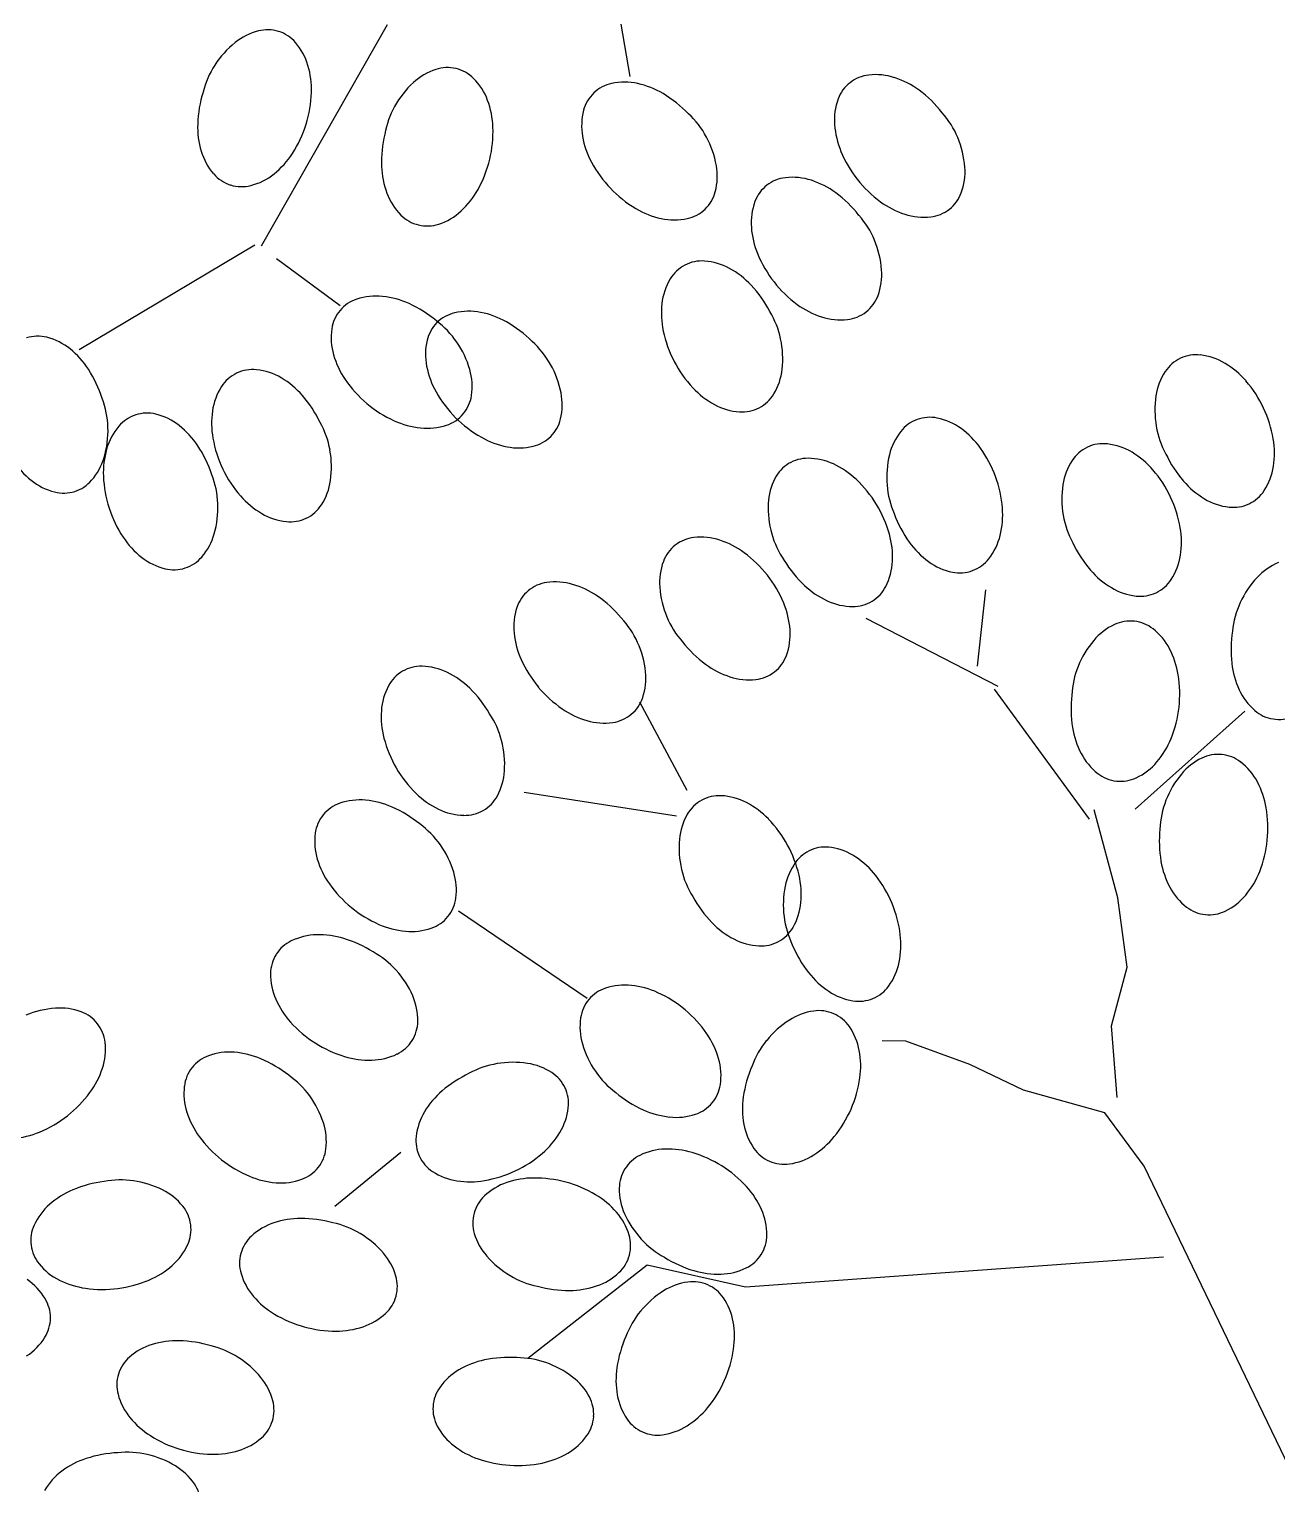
# Model space of a CAD drawing. Header units: millimetres. Extents: x 83956 to 461956, y 36707 to 125807.
# Drawn here: x 96240 to 97074, y 60219 to 61193 of the extents above; entities that cross this region are included whole.
import ezdxf

# ---------------------------------------------------------------- set-up
doc = ezdxf.new("R2010")
doc.units = ezdxf.units.MM
doc.header["$LTSCALE"] = 100
doc.header["$MEASUREMENT"] = 0
doc.layers.add('ARCH', color=9, linetype='CONTINUOUS')

msp = doc.modelspace()

# ---------------------------------------------------------------- linework, layer by layer
at = {"layer": 'ARCH'}
for p, q in [((96479.36, 61195.5), (96395.21, 61047.55)), ((96635.72, 61196.14), (96641.74, 61161.11)), ((96390.84, 61048.23), (96273.47, 60978.09)), ((96405.38, 61039.26), (96448.02, 61007.77)), ((96874.07, 60766.52), (96879.76, 60817.64)), ((96887.89, 60752.93), (96799.75, 60798.32)), ((96948.91, 60664.22), (96885.37, 60751.08)), ((96679.9, 60683.28), (96648.41, 60742.53)), ((96979.42, 60670.81), (97052.91, 60736.43)), ((96672.78, 60666.22), (96570.97, 60682)), ((96967.86, 60611.52), (96952.12, 60670.44)), ((96974.23, 60565.12), (96967.86, 60611.52)), ((96613.04, 60544.1), (96527.08, 60602.71)), ((96963.68, 60525.95), (96974.23, 60565.12)), ((96967.56, 60477.95), (96963.68, 60525.95)), ((96826.23, 60515.66), (96810.34, 60515.89)), ((96868.95, 60499.96), (96826.23, 60515.66)), ((96904.88, 60482.93), (96868.95, 60499.96)), ((96959.27, 60467.79), (96904.88, 60482.93)), ((96985.45, 60432), (96959.27, 60467.79)), ((96488.48, 60441.12), (96444.29, 60404.92)), ((97091.64, 60211.76), (96985.45, 60432)), ((96653.31, 60365.68), (96573.49, 60303.41)), ((96718.96, 60351.02), (96653.31, 60365.68)), ((96998.53, 60371.13), (96718.96, 60351.02))]:
    msp.add_line(p, q, dxfattribs=at)
for centre, major_axis, start_param, end_param in [((96399.41, 61167.57), (-14.59, 19.94), -0.934689, -0.38139), ((96417.72, 61133.95), (-37.69, 51.53), 0.045427, 0.365214), ((96403.47, 61151.69), (-24.27, 33.17), -0.381526, 0.045234), ((96399.41, 61167.57), (-14.59, 19.94), -1.488011, -0.934712), ((96387.03, 61156.83), (-24.27, 33.17), 4.36834, 4.7951), ((96414.39, 61136.11), (-35.37, 48.32), 0.364862, 0.695175), ((96371.26, 61152.16), (-33.96, 46.45), 4.04883, 4.368617), ((96524.78, 61126.74), (-24.27, 33.17), -0.313266, 0.113493), ((96519.65, 61142.31), (-14.59, 19.94), -0.866643, -0.313344), ((96519.65, 61142.31), (-14.59, 19.94), -1.419917, -0.866618), ((96805.94, 61121.16), (-24.27, 33.16), -0.946923, -0.520164), ((96540.2, 61110.02), (-37.69, 51.53), 0.113579, 0.433366), ((96508.02, 61130.75), (-24.26, 33.17), 4.436627, 4.863386), ((96634.62, 61132.19), (-14.59, 19.94), -0.421538, 0.131761), ((96638.04, 61116.15), (-24.27, 33.17), -0.848259, -0.421499), ((96634.5, 61100.09), (-33.97, 46.44), -1.167918, -0.848131), ((96804.11, 61137.45), (-14.59, 19.94), 0.033319, 0.586618), ((96804.11, 61137.45), (-14.58, 19.94), -0.519876, 0.033423), ((96800.85, 61105.53), (-33.97, 46.45), -1.266321, -0.946534), ((96432.6, 61126.69), (-47.2, 64.54), 0.63626, 0.90721), ((96348.85, 61152.89), (-47.2, 64.54), 3.777841, 4.048791), ((96492.61, 61125.02), (-33.97, 46.44), 4.116856, 4.436643), ((96634.62, 61132.19), (-14.59, 19.94), 0.131849, 0.685148), ((96623.05, 61080.82), (-47.22, 64.53), -1.439056, -1.168106), ((96819.5, 61131.79), (-24.27, 33.16), 0.586388, 1.013147), ((96787.55, 61087.47), (-47.21, 64.54), -1.537427, -1.266477), ((96536.73, 61111.95), (-35.36, 48.32), 0.433204, 0.763517), ((96650.49, 61128.07), (-24.27, 33.16), 0.684904, 1.111664), ((96640.09, 61092.22), (-35.35, 48.33), 4.573339, 4.903652), ((96805.63, 61097.14), (-35.35, 48.32), 4.474817, 4.80513), ((96410.19, 61127.41), (-33.99, 46.43), 0.906707, 1.226494), ((96348.85, 61152.89), (-47.22, 64.53), 3.506662, 3.777612), ((96470.2, 61124.22), (-47.21, 64.54), 3.845876, 4.116826), ((96835.9, 61133.01), (-33.97, 46.44), 1.013488, 1.333275), ((96555.54, 61103.79), (-47.19, 64.55), 0.704624, 0.975575), ((96666.69, 61130.89), (-33.97, 46.44), 1.111949, 1.431736), ((96636.59, 61090.34), (-37.7, 51.53), 4.253502, 4.573289), ((96801.96, 61095.61), (-37.7, 51.53), 4.154986, 4.474773), ((96394.42, 61122.75), (-24.27, 33.17), 1.226757, 1.653517), ((96367.68, 61140.71), (-33.97, 46.44), 3.186988, 3.506775), ((96470.2, 61124.22), (-47.24, 64.52), 3.574511, 3.845461), ((96856.6, 61141.62), (-47.21, 64.54), 1.333291, 1.604242), ((96382.04, 61112.01), (-14.59, 19.94), 1.653553, 2.206852), ((96377.98, 61127.89), (-24.27, 33.17), 2.760133, 3.186892), ((96533.13, 61102.98), (-33.97, 46.44), 0.975312, 1.295099), ((96686.44, 61141.5), (-47.21, 64.54), 1.431711, 1.702662), ((96659, 61094.25), (-24.26, 33.17), 3.826851, 4.25361), ((96824.65, 61097.3), (-24.26, 33.18), 3.728568, 4.155328), ((96382.04, 61112.01), (-14.58, 19.94), 2.206979, 2.760278), ((96489.81, 61113.35), (-33.98, 46.44), 3.254983, 3.57477), ((96686.44, 61141.5), (-47.2, 64.54), 1.702863, 1.973814), ((96748.46, 61068.77), (-14.58, 19.94), 0.033519, 0.586818), ((96748.46, 61068.77), (-14.58, 19.94), -0.519846, 0.033453), ((96750.29, 61052.48), (-24.26, 33.17), -0.946425, -0.519665), ((96745.19, 61036.85), (-33.98, 46.44), -1.266613, -0.946826), ((96856.6, 61141.62), (-47.22, 64.53), 1.603999, 1.87495), ((96517.72, 61097.25), (-24.27, 33.17), 1.294955, 1.721714), ((96674.87, 61090.13), (-14.59, 19.94), 3.273381, 3.82668), ((96763.85, 61063.11), (-24.26, 33.17), 0.586883, 1.013642), ((96731.9, 61018.79), (-47.21, 64.53), -1.537447, -1.266497), ((96843.31, 61123.57), (-33.97, 46.44), 1.875208, 2.194995), ((96840.04, 61091.64), (-14.59, 19.94), 3.174876, 3.728175), ((96506.09, 61085.7), (-14.58, 19.94), 1.721858, 2.275157), ((96500.96, 61101.27), (-24.26, 33.17), 2.828383, 3.255143), ((96674.98, 61122.22), (-33.98, 46.44), 1.973618, 2.293405), ((96671.45, 61106.16), (-24.26, 33.17), 2.293425, 2.720184), ((96674.87, 61090.13), (-14.59, 19.94), 2.720212, 3.273511), ((96749.98, 61028.46), (-35.35, 48.33), 4.474868, 4.805181), ((96838.21, 61107.93), (-24.26, 33.17), 2.194925, 2.621685), ((96840.04, 61091.64), (-14.58, 19.94), 2.62174, 3.175039), ((96506.09, 61085.7), (-14.59, 19.94), 2.274984, 2.828283), ((96780.25, 61064.33), (-33.97, 46.44), 1.013488, 1.333275), ((96746.31, 61026.93), (-37.69, 51.53), 4.155084, 4.474871), ((96689.81, 61012.91), (-14.58, 19.94), -0.70431, -0.151011), ((96688.62, 60996.56), (-24.25, 33.18), -1.130914, -0.704154), ((96800.95, 61072.94), (-47.22, 64.53), 1.333135, 1.604086), ((96689.81, 61012.91), (-14.59, 19.94), -0.15125, 0.402049), ((96680.74, 60982.12), (-33.97, 46.44), -1.450903, -1.131116), ((96769, 61028.62), (-24.27, 33.16), 3.728073, 4.154833), ((96703.9, 61004.52), (-24.25, 33.18), 0.402454, 0.829214), ((96664.36, 60966.81), (-47.21, 64.53), 4.561212, 4.832162), ((96800.95, 61072.94), (-47.21, 64.54), 1.604241, 1.875192), ((96466.76, 60988.62), (-14.59, 19.94), -0.312997, 0.240302), ((96471.9, 60973.06), (-24.26, 33.17), -0.739433, -0.312673), ((96470.13, 60956.71), (-33.98, 46.44), -1.059578, -0.739791), ((96460.82, 60936.31), (-47.22, 64.53), -1.330598, -1.059647), ((96720.24, 61002.71), (-33.96, 46.45), 0.829251, 1.149038), ((96787.65, 61054.89), (-33.98, 46.44), 1.87499, 2.194777), ((96784.38, 61022.96), (-14.59, 19.94), 3.174895, 3.728194), ((96466.76, 60988.62), (-14.59, 19.94), 0.240308, 0.793607), ((96476.53, 60949.48), (-35.35, 48.33), 4.681844, 5.012157), ((96530.14, 60978.86), (-14.59, 19.94), -0.400459, 0.15284), ((96533.9, 60962.9), (-24.26, 33.17), -0.827237, -0.400478), ((96530.7, 60946.77), (-33.99, 46.43), -1.147296, -0.827509), ((96683.9, 60973), (-35.35, 48.33), 4.290381, 4.620694), ((96782.56, 61039.25), (-24.27, 33.16), 2.194684, 2.621444), ((96784.38, 61022.96), (-14.59, 19.94), 2.62163, 3.174929), ((96245.68, 60962.59), (-14.58, 19.94), -0.881242, -0.327943), ((96482.98, 60986.25), (-24.27, 33.16), 0.793433, 1.220192), ((96530.14, 60978.86), (-14.59, 19.94), 0.152657, 0.705956), ((96519.65, 60927.26), (-47.23, 64.52), -1.418258, -1.147307), ((96742.17, 61007.37), (-47.21, 64.54), 1.148709, 1.419659), ((96241.63, 60946.7), (-24.27, 33.16), -1.308299, -0.881539), ((96231.34, 60933.88), (-33.98, 46.44), 4.655311, 4.975098), ((96546.09, 60975.07), (-24.26, 33.17), 0.706136, 1.132895), ((96473.26, 60947.24), (-37.7, 51.53), 4.361965, 4.681752), ((96536.45, 60939.01), (-35.35, 48.32), 4.594204, 4.924517), ((96680.02, 60972.17), (-37.69, 51.54), 3.97067, 4.290457), ((96498.78, 60990.81), (-33.97, 46.44), 1.220441, 1.540228), ((96532.99, 60937.06), (-37.7, 51.53), 4.274465, 4.594252), ((96742.17, 61007.37), (-47.21, 64.54), 1.419644, 1.690594), ((97020.31, 60950.15), (-14.58, 19.94), -0.191748, 0.361551), ((97020.31, 60950.15), (-14.59, 19.93), -0.74533, -0.192031), ((97018.46, 60933.87), (-24.26, 33.17), -1.171767, -0.745007), ((97010, 60919.76), (-33.98, 46.44), -1.491695, -1.171908), ((96212.52, 60921.69), (-47.21, 64.54), 4.384424, 4.655375), ((96389.43, 60940.27), (-14.59, 19.94), -0.184156, 0.369143), ((96389.43, 60940.27), (-14.59, 19.94), -0.737425, -0.184126), ((96387.7, 60923.97), (-24.26, 33.17), -1.164217, -0.737457), ((96379.35, 60909.8), (-33.98, 46.44), -1.484167, -1.16438), ((96517.27, 61003.49), (-47.21, 64.54), 1.540201, 1.811151), ((96562.23, 60978.24), (-33.98, 46.44), 1.132789, 1.452576), ((96495.11, 60953.55), (-24.25, 33.18), 3.935554, 4.362313), ((96702.63, 60969.67), (-24.26, 33.18), 3.544026, 3.970786), ((97034.05, 60941.2), (-24.26, 33.17), 0.361536, 0.788296), ((96403.23, 60931.42), (-24.26, 33.17), 0.369366, 0.796126), ((96581.76, 60989.25), (-47.21, 64.54), 1.452633, 1.723584), ((96555.32, 60941.44), (-24.26, 33.17), 3.847714, 4.274473), ((96725.79, 60992.07), (-33.97, 46.45), 1.690702, 2.010489), ((96716.72, 60961.28), (-14.59, 19.94), 2.990461, 3.54376), ((96993, 60905.14), (-47.21, 64.54), 4.52057, 4.79152), ((96232.85, 60924.34), (-35.35, 48.32), 4.113437, 4.44375), ((96362.47, 60895.04), (-47.21, 64.53), 4.528197, 4.799147), ((96517.27, 61003.49), (-47.21, 64.54), 1.811184, 2.082134), ((96511.33, 60951.17), (-14.58, 19.94), 3.3821, 3.935399), ((96717.91, 60977.63), (-24.27, 33.17), 2.010311, 2.437071), ((96716.72, 60961.28), (-14.59, 19.94), 2.436985, 2.990284), ((97056.54, 60937.78), (-37.68, 51.54), 0.788542, 1.108329), ((96993, 60905.14), (-47.19, 64.55), 4.249943, 4.520893), ((96318.83, 60911.11), (-14.59, 19.94), -0.318788, 0.234511), ((96318.83, 60911.11), (-14.59, 19.94), -0.872169, -0.31887), ((96314.93, 60895.19), (-24.26, 33.17), -1.298828, -0.872069), ((96419.51, 60929.07), (-33.96, 46.45), 0.796274, 1.116061), ((96382.21, 60900.58), (-35.35, 48.33), 4.257337, 4.58765), ((96507.97, 60983.09), (-33.98, 46.44), 2.082046, 2.401833), ((96511.33, 60951.17), (-14.59, 19.94), 2.82864, 3.381939), ((96581.76, 60989.25), (-47.2, 64.55), 1.723832, 1.994783), ((96571.27, 60937.66), (-14.59, 19.94), 3.294436, 3.847735), ((96842.24, 60908.31), (-14.59, 19.94), -0.280767, 0.272532), ((96842.24, 60908.31), (-14.59, 19.94), -0.834122, -0.280823), ((96838.94, 60892.25), (-24.25, 33.18), -1.260429, -0.83367), ((96228.88, 60924.21), (-37.71, 51.52), 3.793464, 4.113251), ((96331.32, 60900.49), (-24.27, 33.16), 0.234371, 0.661131), ((96304.75, 60882.27), (-33.98, 46.44), 4.664474, 4.984261), ((96506.2, 60966.74), (-24.27, 33.16), 2.401672, 2.828432), ((96570.71, 60969.74), (-33.98, 46.44), 1.99449, 2.314277), ((96571.27, 60937.66), (-14.58, 19.94), 2.741144, 3.294443), ((96855.12, 60898.17), (-24.27, 33.17), 0.272518, 0.699278), ((96829.26, 60878.95), (-33.98, 46.44), 4.702532, 5.022319), ((97052.62, 60937.11), (-35.36, 48.32), 1.107936, 1.438249), ((96347.14, 60895.98), (-33.97, 46.44), 0.661312, 0.981099), ((96286.05, 60869.91), (-47.22, 64.53), 4.393558, 4.664509), ((96441.58, 60933.01), (-47.22, 64.53), 1.11563, 1.386581), ((96378.3, 60899.88), (-37.68, 51.54), 3.937773, 4.25756), ((96567.51, 60953.61), (-24.27, 33.16), 2.314098, 2.740857), ((96811.04, 60865.89), (-47.21, 64.54), 4.431669, 4.702619), ((96958.12, 60890.67), (-14.59, 19.94), -0.191803, 0.361496), ((96958.12, 60890.67), (-14.58, 19.94), -0.74497, -0.191671), ((96956.26, 60874.38), (-24.26, 33.17), -1.171791, -0.745031), ((96947.8, 60860.28), (-33.98, 46.44), -1.491665, -1.171878), ((97015.11, 60908.9), (-33.97, 46.44), 3.929934, 4.249721), ((96277.43, 60935.74), (-33.98, 46.44), 1.513728, 1.833515), ((96250.7, 60917.77), (-24.26, 33.17), 3.366891, 3.79365), ((96760.59, 60880.9), (-14.59, 19.94), -0.08613, 0.467169), ((96760.59, 60880.9), (-14.58, 19.94), -0.639261, -0.085962), ((96760.47, 60864.51), (-24.26, 33.17), -1.066052, -0.639292), ((96753.54, 60849.59), (-33.98, 46.44), -1.386007, -1.06622), ((96877.22, 60892.77), (-37.69, 51.53), 0.699357, 1.019144), ((96971.85, 60881.72), (-24.26, 33.17), 0.361727, 0.788486), ((97072.4, 60942.5), (-47.22, 64.53), 1.378931, 1.649881), ((97031.36, 60906.43), (-24.27, 33.17), 3.502992, 3.929752), ((96267.14, 60922.92), (-24.27, 33.17), 1.833476, 2.260236), ((96263.09, 60907.03), (-14.59, 19.94), 2.81355, 3.366849), ((96369.54, 60896.91), (-47.21, 64.54), 0.981058, 1.252008), ((96306.35, 60872.74), (-35.36, 48.32), 4.122591, 4.452904), ((96441.58, 60933.01), (-47.21, 64.53), 1.38661, 1.65756), ((96400.82, 60896.63), (-24.27, 33.17), 3.510707, 3.937467), ((96775.2, 60873.45), (-24.27, 33.17), 0.467168, 0.893928), ((96738.19, 60833.25), (-47.21, 64.53), 4.626322, 4.897272), ((96811.04, 60865.89), (-47.2, 64.54), 4.160798, 4.431749), ((96930.81, 60845.65), (-47.21, 64.54), 4.52056, 4.791511), ((97055.41, 60927.87), (-33.97, 46.44), 1.649948, 1.969735), ((96263.09, 60907.03), (-14.58, 19.94), 2.260338, 2.813637), ((96424.7, 60918.25), (-33.97, 46.44), 1.657597, 1.977384), ((96873.26, 60892.45), (-35.36, 48.32), 1.018902, 1.349215), ((96994.34, 60878.3), (-37.7, 51.53), 0.788257, 1.108044), ((97045.1, 60897.48), (-14.59, 19.94), 2.94975, 3.503049), ((96369.54, 60896.91), (-47.21, 64.54), 1.252087, 1.523038), ((96302.38, 60872.58), (-37.71, 51.52), 3.802602, 4.122389), ((96414.62, 60887.78), (-14.59, 19.94), 2.957394, 3.510693), ((96797.92, 60872.42), (-37.67, 51.55), 0.894455, 1.214242), ((96738.19, 60833.25), (-47.21, 64.53), 4.355374, 4.626324), ((96833.39, 60867.68), (-33.98, 46.43), 3.840687, 4.160474), ((96930.81, 60845.65), (-47.22, 64.53), 4.24948, 4.52043), ((97046.95, 60913.77), (-24.26, 33.17), 1.969818, 2.396577), ((97045.1, 60897.48), (-14.59, 19.94), 2.396389, 2.949688), ((96416.35, 60904.09), (-24.26, 33.17), 1.977387, 2.404147), ((96414.62, 60887.78), (-14.59, 19.94), 2.404131, 2.95743), ((96893.45, 60896.05), (-47.21, 64.54), 1.290021, 1.560972), ((96990.43, 60877.63), (-35.36, 48.32), 1.10795, 1.438263), ((96350.83, 60884.56), (-33.98, 46.44), 1.522955, 1.842742), ((96324.26, 60866.34), (-24.26, 33.17), 3.376295, 3.803055), ((96687.23, 60828.01), (-14.58, 19.94), -0.519852, 0.033447), ((96689.06, 60811.71), (-24.26, 33.17), -0.946667, -0.519908), ((96794.1, 60871.35), (-35.35, 48.32), 1.213801, 1.544114), ((96759.77, 60839.33), (-33.97, 46.44), 4.035617, 4.355404), ((96849.36, 60863.78), (-24.26, 33.17), 3.414219, 3.840978), ((96952.91, 60849.42), (-33.97, 46.44), 3.929942, 4.249729), ((96687.23, 60828.01), (-14.59, 19.94), 0.033284, 0.586583), ((96683.96, 60796.08), (-33.97, 46.44), -1.266385, -0.946597), ((96670.67, 60778.03), (-47.22, 64.53), -1.537593, -1.266643), ((96875.22, 60882.99), (-33.97, 46.44), 1.561002, 1.880789), ((97010.21, 60883.01), (-47.21, 64.54), 1.378985, 1.649935), ((96340.65, 60871.64), (-24.26, 33.17), 1.842764, 2.269524), ((96336.75, 60855.72), (-14.58, 19.94), 2.269556, 2.822855), ((96336.75, 60855.72), (-14.59, 19.94), 2.822791, 3.37609), ((96702.62, 60822.35), (-24.26, 33.18), 0.586975, 1.013735), ((96813.2, 60878.79), (-47.21, 64.54), 1.484743, 1.755693), ((96776.2, 60838.59), (-24.26, 33.17), 3.608895, 4.035655), ((96865.54, 60869.7), (-24.26, 33.17), 1.880816, 2.307576), ((96862.25, 60853.64), (-14.59, 19.94), 2.860827, 3.414126), ((96969.17, 60846.95), (-24.27, 33.16), 3.502925, 3.929685), ((97091.13, 60797.91), (-24.26, 33.17), -0.237137, 0.189623), ((96589.53, 60798.03), (-14.58, 19.94), -0.489861, 0.063438), ((96591.84, 60781.8), (-24.26, 33.17), -0.916437, -0.489677), ((96670.67, 60778.03), (-47.21, 64.54), 4.474884, 4.745834), ((96862.25, 60853.64), (-14.58, 19.94), 2.307662, 2.860961), ((96993.22, 60868.39), (-33.98, 46.44), 1.649889, 1.969676), ((96982.91, 60838), (-14.59, 19.94), 2.949805, 3.503104), ((97107.78, 60782.41), (-37.69, 51.53), 0.189687, 0.509474), ((96589.53, 60798.03), (-14.58, 19.94), 0.063477, 0.616776), ((96587.22, 60766.01), (-33.97, 46.44), -1.236402, -0.916614), ((96574.47, 60747.57), (-47.21, 64.54), -1.507395, -1.236444), ((96725.3, 60824.03), (-37.69, 51.53), 1.013487, 1.333275), ((96797.85, 60862.45), (-33.98, 46.44), 1.755686, 2.075473), ((96790.8, 60831.14), (-14.58, 19.94), 3.055638, 3.608937), ((96984.76, 60854.28), (-24.27, 33.16), 1.969474, 2.396233), ((96982.91, 60838), (-14.59, 19.94), 2.396373, 2.949672), ((96605.07, 60792.83), (-24.26, 33.17), 0.616695, 1.043454), ((96691.37, 60786.63), (-33.97, 46.44), 4.155081, 4.474868), ((96790.93, 60847.53), (-24.27, 33.17), 2.075368, 2.502128), ((96790.8, 60831.14), (-14.59, 19.94), 2.502188, 3.055487), ((97104.17, 60784.06), (-35.37, 48.31), 0.509109, 0.839421), ((96592.25, 60757.77), (-35.35, 48.32), 4.504809, 4.835122), ((96721.64, 60822.51), (-35.35, 48.32), 1.333224, 1.663537), ((96983.21, 60757.21), (-24.26, 33.17), -0.189724, 0.237036), ((96976.2, 60772.03), (-14.58, 19.94), -0.742953, -0.189654), ((96976.2, 60772.03), (-14.59, 19.93), -1.296557, -0.743258), ((96621.43, 60794.54), (-33.99, 46.43), 1.043036, 1.362824), ((96707.77, 60787.85), (-24.27, 33.16), 3.72798, 4.15474), ((97000.57, 60742.52), (-37.71, 51.52), 0.236836, 0.556623), ((96966.08, 60759.13), (-24.27, 33.17), 4.560046, 4.986806), ((97123.55, 60777.36), (-47.23, 64.53), 0.780144, 1.051094), ((96588.63, 60756.14), (-37.71, 51.52), 4.184788, 4.504575), ((96739.72, 60832.17), (-47.21, 64.54), 1.604203, 1.875154), ((96723.15, 60782.19), (-14.58, 19.94), 3.175037, 3.728336), ((96951.49, 60751.54), (-33.97, 46.44), 4.240365, 4.560152), ((96502.04, 60741.76), (-14.59, 19.94), -0.658995, -0.105696), ((96501.59, 60725.38), (-24.27, 33.16), -1.085945, -0.659185), ((96641.87, 60803.76), (-47.21, 64.53), 1.363186, 1.634136), ((96726.42, 60814.12), (-33.96, 46.45), 1.87544, 2.195227), ((96996.89, 60744), (-35.34, 48.33), 0.557026, 0.887338), ((97101.27, 60774.85), (-33.98, 46.44), 1.051263, 1.37105), ((96502.04, 60741.76), (-14.59, 19.94), -0.105835, 0.447464), ((96494.38, 60710.6), (-33.98, 46.44), -1.40572, -1.085933), ((96611.26, 60758.51), (-24.26, 33.17), 3.758362, 4.185122), ((96721.33, 60798.48), (-24.27, 33.16), 2.194669, 2.621429), ((96723.15, 60782.19), (-14.59, 19.94), 2.621606, 3.174905), ((96929.36, 60747.98), (-47.21, 64.54), 3.969381, 4.240331), ((96516.5, 60734.02), (-24.26, 33.17), 0.447623, 0.874382), ((96478.71, 60694.56), (-47.21, 64.54), 4.606712, 4.877662), ((96641.87, 60803.76), (-47.2, 64.55), 1.634372, 1.905323), ((96626.81, 60753.31), (-14.59, 19.93), 3.204756, 3.758055), ((97016.56, 60738.22), (-47.21, 64.54), 0.82784, 1.098791), ((97086.33, 60767.97), (-24.27, 33.17), 1.371056, 1.797816), ((96532.91, 60732.96), (-33.97, 46.45), 0.874532, 1.194319), ((96497.96, 60701.63), (-35.35, 48.33), 4.335827, 4.66614), ((96629.12, 60785.32), (-33.97, 46.44), 1.905138, 2.224925), ((96929.36, 60747.98), (-47.21, 64.54), 3.698464, 3.969414), ((97075.62, 60755.56), (-14.58, 19.94), 1.797934, 2.351233), ((96624.49, 60769.54), (-24.25, 33.18), 2.225227, 2.651987), ((96626.81, 60753.31), (-14.58, 19.94), 2.651737, 3.205036), ((96994.43, 60734.66), (-33.98, 46.44), 1.098647, 1.418434), ((97075.62, 60755.56), (-14.58, 19.94), 2.351302, 2.904601), ((96554.6, 60738.61), (-47.22, 64.53), 1.194063, 1.465014), ((96494.11, 60700.63), (-37.7, 51.52), 4.015828, 4.335615), ((96950.16, 60739.62), (-33.96, 46.45), 3.378869, 3.698656), ((96979.83, 60727.08), (-24.26, 33.17), 1.418496, 1.845256), ((97034.9, 60682.81), (-14.59, 19.94), -0.733609, -0.18031), ((97034.9, 60682.81), (-14.59, 19.94), -1.287075, -0.733776), ((96554.6, 60738.61), (-47.21, 64.54), 1.465117, 1.736067), ((96516.82, 60699.15), (-24.27, 33.17), 3.589097, 4.015857), ((96962.71, 60728.99), (-24.26, 33.17), 2.951847, 3.378607), ((97042.05, 60668.06), (-24.26, 33.17), -0.180305, 0.246455), ((97024.91, 60669.82), (-24.27, 33.17), 4.569471, 4.996231), ((96969.72, 60714.18), (-14.59, 19.93), 1.845063, 2.398362), ((96969.72, 60714.18), (-14.59, 19.94), 2.398514, 2.951813), ((97059.55, 60653.53), (-37.69, 51.53), 0.24653, 0.566317), ((97010.39, 60662.09), (-33.98, 46.44), 4.249707, 4.569494), ((96461.11, 60635.93), (-24.27, 33.16), -0.726486, -0.299726), ((96459.55, 60619.56), (-33.97, 46.44), -1.046018, -0.72623), ((96538.93, 60722.58), (-33.97, 46.44), 1.736101, 2.055888), ((96531.27, 60691.41), (-14.59, 19.94), 3.035896, 3.589195), ((96701.48, 60655.17), (-14.59, 19.94), -0.133085, 0.420214), ((96701.48, 60655.17), (-14.59, 19.94), -0.686337, -0.133038), ((96700.58, 60638.8), (-24.25, 33.18), -1.112796, -0.686037), ((97055.86, 60654.98), (-35.36, 48.32), 0.566197, 0.89651), ((96455.76, 60651.43), (-14.59, 19.94), 0.253741, 0.80704), ((96455.76, 60651.43), (-14.59, 19.94), -0.299542, 0.253757), ((96450.52, 60599.04), (-47.2, 64.54), -1.316883, -1.045932), ((96531.72, 60707.8), (-24.26, 33.17), 2.056, 2.482759), ((96531.27, 60691.41), (-14.58, 19.94), 2.482764, 3.036063), ((96715.71, 60647.04), (-24.28, 33.16), 0.419933, 0.846693), ((96692.96, 60624.23), (-33.98, 46.44), -1.432914, -1.113127), ((96988.29, 60658.32), (-47.21, 64.53), 3.97876, 4.24971), ((96466.05, 60612.42), (-35.35, 48.33), 4.695244, 5.025557), ((96676.86, 60608.63), (-47.21, 64.54), 4.579329, 4.850279), ((97075.58, 60649.39), (-47.23, 64.52), 0.83691, 1.10786), ((96472.01, 60649.27), (-24.28, 33.16), 0.806694, 1.233454), ((96462.81, 60610.13), (-37.7, 51.53), 4.37536, 4.695147), ((96738.36, 60644.95), (-37.69, 51.53), 0.84707, 1.166857), ((96676.86, 60608.63), (-47.21, 64.53), 4.308343, 4.579293), ((96988.29, 60658.32), (-47.21, 64.54), 3.707882, 3.978832), ((96487.75, 60654.05), (-33.98, 46.44), 1.233753, 1.55354), ((96772.51, 60620.82), (-14.59, 19.94), -0.23958, 0.313719), ((96772.51, 60620.82), (-14.59, 19.94), -0.793042, -0.239743), ((96769.87, 60604.64), (-24.26, 33.17), -1.219566, -0.792806), ((96760.75, 60590.95), (-33.97, 46.45), -1.539297, -1.21951), ((96484.58, 60616.74), (-24.26, 33.17), 3.94872, 4.37548), ((96734.5, 60644.05), (-35.35, 48.32), 1.166768, 1.497081), ((96785.8, 60611.22), (-24.27, 33.16), 0.313513, 0.740273), ((97053.48, 60645.62), (-33.99, 46.43), 1.107899, 1.427686), ((97009.17, 60650.16), (-33.99, 46.43), 3.387793, 3.70758), ((96506.07, 60666.97), (-47.21, 64.54), 1.553586, 1.824536), ((96808.1, 60606.73), (-37.71, 51.52), 0.74023, 1.060018), ((96698.7, 60613.69), (-33.99, 46.43), 3.988345, 4.308132), ((96743.08, 60577.16), (-47.21, 64.54), 4.47276, 4.74371), ((97038.96, 60637.9), (-24.26, 33.17), 1.427957, 1.854717), ((96500.83, 60614.58), (-14.59, 19.93), 3.395126, 3.948425), ((96753.93, 60650.58), (-47.21, 64.53), 1.437715, 1.708666), ((96715.08, 60612.17), (-24.26, 33.17), 3.561981, 3.988741), ((97021.82, 60639.65), (-24.27, 33.17), 2.961259, 3.388018), ((96506.07, 60666.97), (-47.21, 64.54), 1.824524, 2.095475), ((96500.83, 60614.58), (-14.59, 19.94), 2.842039, 3.395338), ((96804.16, 60606.25), (-35.35, 48.33), 1.060271, 1.390583), ((96743.08, 60577.16), (-47.2, 64.55), 4.202062, 4.473013), ((97028.97, 60624.9), (-14.59, 19.94), 1.854547, 2.407846), ((97028.97, 60624.9), (-14.59, 19.94), 2.407983, 2.961282), ((96497.04, 60646.45), (-33.96, 46.45), 2.095704, 2.415491), ((96495.48, 60630.08), (-24.27, 33.17), 2.415235, 2.841995), ((96737.83, 60634.99), (-33.98, 46.44), 1.708685, 2.028472), ((96729.31, 60604.04), (-14.59, 19.94), 3.008498, 3.561797), ((96426.06, 60560.48), (-14.59, 19.94), -0.180014, 0.373285), ((96433.22, 60545.73), (-24.26, 33.17), -0.606529, -0.179769), ((96433.63, 60529.29), (-33.95, 46.46), -0.926041, -0.606254), ((96427.11, 60507.84), (-47.23, 64.52), -1.197813, -0.926863), ((96730.21, 60620.41), (-24.26, 33.17), 2.02852, 2.455279), ((96729.31, 60604.04), (-14.59, 19.94), 2.455088, 3.008387), ((96824.17, 60610.68), (-47.21, 64.54), 1.331193, 1.602143), ((96765.34, 60579.86), (-33.98, 46.44), 3.881879, 4.201667), ((96426.06, 60560.48), (-14.59, 19.93), 0.373114, 0.926413), ((96440.93, 60522.98), (-35.36, 48.32), -1.468483, -1.13817), ((96442.46, 60560.28), (-24.26, 33.17), 0.926729, 1.353489), ((96437.99, 60520.32), (-37.7, 51.53), 4.494937, 4.814724), ((96806.5, 60596.88), (-33.97, 46.45), 1.602295, 1.922082), ((96781.46, 60576.62), (-24.27, 33.16), 3.454983, 3.881743), ((96633.16, 60527.64), (-14.59, 19.94), -0.312947, 0.240352), ((96638.29, 60512.07), (-24.26, 33.17), -0.739572, -0.312812), ((96636.52, 60495.72), (-33.99, 46.43), -1.059829, -0.740042), ((96794.75, 60567.02), (-14.59, 19.94), 2.901961, 3.45526), ((96457.51, 60566.9), (-33.98, 46.44), 1.353341, 1.673128), ((96458.81, 60529.48), (-24.27, 33.16), 4.067923, 4.494683), ((96633.16, 60527.64), (-14.59, 19.94), 0.240296, 0.793595), ((96627.21, 60475.32), (-47.2, 64.54), -1.330255, -1.059304), ((96797.38, 60583.2), (-24.26, 33.17), 1.922027, 2.348786), ((96794.75, 60567.02), (-14.59, 19.94), 2.348499, 2.901798), ((96262.26, 60474.01), (-37.7, 51.53), -0.557374, -0.237587), ((96260.57, 60496.7), (-24.27, 33.16), -0.984307, -0.557547), ((96266.23, 60512.08), (-14.58, 19.94), -1.53727, -0.983971), ((96649.38, 60525.26), (-24.27, 33.16), 0.793472, 1.220231), ((96627.21, 60475.32), (-47.21, 64.54), 4.6818, 4.952751), ((96770.42, 60495.11), (-24.26, 33.17), -0.489291, -0.062531), ((96768.09, 60511.34), (-14.58, 19.94), -1.042504, -0.489205), ((96768.09, 60511.34), (-14.59, 19.94), 4.687273, 5.240572), ((96266.23, 60512.08), (-14.59, 19.94), 4.192433, 4.745732), ((96474.16, 60581.91), (-47.21, 64.54), 1.673183, 1.944134), ((96475.2, 60529.27), (-14.59, 19.93), 3.514682, 4.067981), ((96645.71, 60488), (-33.98, 46.44), 4.361897, 4.681684), ((96782.68, 60475.94), (-37.7, 51.52), -0.062668, 0.257119), ((96754.62, 60501.99), (-24.27, 33.17), 4.260406, 4.687166), ((96249.94, 60510.25), (-24.27, 33.17), 3.765605, 4.192365), ((96474.16, 60581.91), (-47.22, 64.53), 1.943961, 2.214912), ((96475.2, 60529.27), (-14.59, 19.94), 2.961577, 3.514876), ((96671.23, 60531.57), (-37.7, 51.52), 1.220282, 1.540069), ((96779.59, 60478.45), (-35.36, 48.32), 0.257151, 0.587464), ((96368.3, 60482.63), (-14.59, 19.94), -0.284392, 0.268907), ((96373.87, 60467.22), (-24.26, 33.17), -0.711064, -0.284305), ((96372.57, 60450.83), (-33.97, 46.45), -1.030818, -0.711031), ((96363.85, 60430.17), (-47.22, 64.53), -1.301992, -1.031042), ((96467.64, 60560.46), (-33.98, 46.44), 2.214998, 2.534785), ((96468.05, 60544.02), (-24.26, 33.17), 2.534942, 2.961701), ((96563.58, 60437.64), (-37.71, 51.52), -0.782702, -0.462915), ((96661.51, 60492.56), (-24.27, 33.16), 3.935114, 4.361874), ((96738.44, 60499.05), (-33.99, 46.43), 3.940503, 4.26029), ((96234.31, 60515.35), (-33.97, 46.45), 3.446067, 3.765854), ((96368.3, 60482.63), (-14.59, 19.94), 0.268895, 0.822194), ((96379.18, 60443.79), (-35.36, 48.32), 4.710251, 5.040564), ((96568.3, 60421.77), (-47.21, 64.53), -0.191709, 0.079242), ((96562.91, 60441.56), (-35.36, 48.32), -0.462807, -0.132494), ((96567, 60460.13), (-24.26, 33.17), -1.209176, -0.782416), ((96575.95, 60473.87), (-14.59, 19.94), 4.520677, 5.073976), ((96667.96, 60529.33), (-35.35, 48.33), 1.540257, 1.87057), ((96796.68, 60467.12), (-47.24, 64.52), 0.527793, 0.798743), ((96384.58, 60480.72), (-24.27, 33.17), 0.822173, 1.248933), ((96553.67, 60438.76), (-33.98, 46.44), 0.079235, 0.399022), ((96575.95, 60473.87), (-14.59, 19.94), 3.967397, 4.520696), ((96677.72, 60490.19), (-14.58, 19.94), 3.382079, 3.935379), ((96716.24, 60502.18), (-47.2, 64.55), 3.669973, 3.940924), ((96216.26, 60528.65), (-47.21, 64.54), 3.175001, 3.445952), ((96375.97, 60441.45), (-37.69, 51.53), 4.390618, 4.710405), ((96683.67, 60542.5), (-47.22, 64.53), 1.811078, 2.082028), ((96677.72, 60490.19), (-14.59, 19.94), 2.828646, 3.381945), ((96774.48, 60470.25), (-33.97, 46.44), 0.79922, 1.119007), ((96216.26, 60528.65), (-47.21, 64.54), 2.904022, 3.174972), ((96400.24, 60485.73), (-33.97, 46.44), 1.248979, 1.568766), ((96539.57, 60447.22), (-24.27, 33.16), 0.398769, 0.825528), ((96559.66, 60475.72), (-24.27, 33.17), 3.540613, 3.967373), ((96674.36, 60522.1), (-33.99, 46.43), 2.081882, 2.401669), ((96672.59, 60505.75), (-24.27, 33.16), 2.401693, 2.828453), ((96716.24, 60502.18), (-47.2, 64.54), 3.398972, 3.669923), ((96224.86, 60507.95), (-33.98, 46.44), 2.584153, 2.90394), ((96397.64, 60448.38), (-24.26, 33.17), 3.963905, 4.390665), ((96545.56, 60484.18), (-33.98, 46.44), 3.220823, 3.54061), ((96758.3, 60467.31), (-24.27, 33.17), 1.118885, 1.545645), ((96418.36, 60498.93), (-47.21, 64.54), 1.568833, 1.839784), ((96413.92, 60446.47), (-14.58, 19.94), 3.410635, 3.963934), ((96523.28, 60449.08), (-14.59, 19.94), 0.825807, 1.379106), ((96666.5, 60402.35), (-24.26, 33.17), -0.601076, -0.174316), ((96667, 60385.91), (-33.99, 46.43), -0.921218, -0.60143), ((96744.83, 60457.97), (-14.59, 19.94), 1.545686, 2.098985), ((96733.65, 60488.05), (-33.98, 46.44), 3.078968, 3.398755), ((96418.36, 60498.93), (-47.23, 64.52), 1.839398, 2.110348), ((96523.28, 60449.08), (-14.59, 19.94), 1.37909, 1.932389), ((96530.93, 60501.17), (-47.21, 64.54), 2.949929, 3.22088), ((96659.26, 60417.06), (-14.59, 19.94), -0.174441, 0.378858), ((96660.6, 60364.42), (-47.22, 64.53), -1.192042, -0.921091), ((96744.83, 60457.97), (-14.59, 19.93), 2.098787, 2.652086), ((96742.51, 60474.2), (-24.27, 33.17), 2.652206, 3.078966), ((96301.22, 60362.93), (-35.36, 48.32), -0.774691, -0.444378), ((96409.64, 60478.28), (-33.97, 46.45), 2.110801, 2.430588), ((96408.34, 60461.89), (-24.26, 33.17), 2.43057, 2.857329), ((96413.92, 60446.47), (-14.59, 19.94), 2.857201, 3.4105), ((96532.23, 60462.81), (-24.26, 33.17), 1.932417, 2.359176), ((96530.93, 60501.17), (-47.23, 64.52), 2.678721, 2.949671), ((96577.77, 60366.53), (-34, 46.43), -0.625603, -0.305816), ((96577.92, 60344.11), (-47.22, 64.53), -0.896178, -0.625227), ((96659.26, 60417.06), (-14.59, 19.93), 0.378632, 0.931931), ((96660.6, 60364.42), (-47.21, 64.54), -1.462726, -1.191775), ((96291.56, 60363.11), (-33.97, 46.44), -0.232587, 0.0872), ((96300.27, 60342.45), (-47.21, 64.54), -0.503445, -0.232495), ((96300.65, 60359), (-37.72, 51.51), -1.094668, -0.774881), ((96310.81, 60379.35), (-24.26, 33.17), -1.520991, -1.094232), ((96534.7, 60479.07), (-33.98, 46.44), 2.359056, 2.678843), ((96572.5, 60382.11), (-24.27, 33.17), -0.305361, 0.121399), ((96577.92, 60344.11), (-47.22, 64.53), -1.167113, -0.896162), ((96675.65, 60416.94), (-24.26, 33.17), 0.932316, 1.359076), ((96677.16, 60379.53), (-33.98, 46.44), 4.500526, 4.820313), ((96280.73, 60375.48), (-24.26, 33.17), 0.087266, 0.514026), ((96323.54, 60389.68), (-14.59, 19.94), 4.20882, 4.762119), ((96561.29, 60394.07), (-14.59, 19.93), 0.121202, 0.674501), ((96589.36, 60363.39), (-33.98, 46.43), -1.487011, -1.167223), ((96416.54, 60355.07), (-24.26, 33.17), -0.310653, 0.116107), ((96421.73, 60339.46), (-33.98, 46.44), -0.63054, -0.310753), ((96421.75, 60317.04), (-47.2, 64.54), -0.901232, -0.630281), ((96430.56, 60335.56), (-35.36, 48.32), -1.172563, -0.84225), ((96561.29, 60394.07), (-14.59, 19.93), 0.674366, 1.227665), ((96601.77, 60374.18), (-24.26, 33.17), 4.369676, 4.796436), ((96696.43, 60426.21), (-37.7, 51.53), 1.359004, 1.678791), ((96692.18, 60386.23), (-24.26, 33.17), 4.073878, 4.500638), ((96265.8, 60382.25), (-14.59, 19.94), 0.513812, 1.067111), ((96323.54, 60389.68), (-14.58, 19.94), 3.655639, 4.208938), ((96405.39, 60367.09), (-14.59, 19.93), 0.115875, 0.669174), ((96428.52, 60332.16), (-37.7, 51.53), -1.492228, -1.172441), ((96577.01, 60398.74), (-24.26, 33.17), 1.228066, 1.654825), ((96617.48, 60378.85), (-14.59, 19.93), 3.81612, 4.369419), ((96708.57, 60386.12), (-14.59, 19.94), 3.520461, 4.07376), ((96265.8, 60382.25), (-14.58, 19.94), 1.067334, 1.620633), ((96308.61, 60396.44), (-24.27, 33.17), 3.22871, 3.65547), ((96693.49, 60423.54), (-35.35, 48.33), 1.67884, 2.009153), ((96278.53, 60392.57), (-24.27, 33.17), 1.620503, 2.047262), ((96297.78, 60408.82), (-33.97, 46.44), 2.909096, 3.228883), ((96405.39, 60367.09), (-14.59, 19.94), 0.669394, 1.222693), ((96445.76, 60346.99), (-24.27, 33.17), 4.364229, 4.790989), ((96594.18, 60413.66), (-37.7, 51.52), 1.654645, 1.974432), ((96617.48, 60378.85), (-14.59, 19.94), 3.262995, 3.816294), ((96707.23, 60438.75), (-47.22, 64.53), 1.949668, 2.220619), ((96708.57, 60386.12), (-14.59, 19.94), 2.967174, 3.520473), ((96215.54, 60322.07), (-24.27, 33.17), 4.628072, 5.054832), ((96285.87, 60407.29), (-33.98, 46.44), 2.047172, 2.366959), ((96289.07, 60429.48), (-47.21, 64.54), 2.638155, 2.909105), ((96421.13, 60371.68), (-24.26, 33.17), 1.222697, 1.649457), ((96461.5, 60351.57), (-14.59, 19.94), 3.810987, 4.364286), ((96592.15, 60410.25), (-35.34, 48.34), 1.974919, 2.305232), ((96606.27, 60390.81), (-24.27, 33.17), 2.836177, 3.262937), ((96683.78, 60329.99), (-14.59, 19.94), -1.049151, -0.495852), ((96700.84, 60417.27), (-33.99, 46.43), 2.220448, 2.540235), ((96701.34, 60400.83), (-24.27, 33.17), 2.540336, 2.967096), ((96289.07, 60429.48), (-47.21, 64.54), 2.367108, 2.638058), ((96600.86, 60428.81), (-47.22, 64.53), 2.245354, 2.516305), ((96601, 60406.39), (-33.98, 46.44), 2.516357, 2.836144), ((96698.14, 60294.5), (-37.7, 51.53), -0.069073, 0.250714), ((96686, 60313.75), (-24.27, 33.17), -0.495815, -0.069056), ((96683.78, 60329.99), (-14.59, 19.94), 4.680781, 5.23408), ((96229.53, 60330.6), (-14.59, 19.94), 4.074928, 4.628227), ((96433.6, 60382.4), (-33.98, 46.44), 1.649387, 1.969175), ((96461.5, 60351.57), (-14.59, 19.94), 3.257652, 3.810951), ((96670.26, 60320.73), (-24.27, 33.17), 4.254041, 4.6808), ((96229.53, 60330.6), (-14.59, 19.94), 3.521539, 4.074838), ((96445.14, 60401.62), (-47.24, 64.52), 1.968836, 2.239786), ((96450.36, 60363.59), (-24.26, 33.17), 2.830933, 3.257693), ((96695.07, 60297.03), (-35.36, 48.32), 0.250725, 0.581037), ((96654.06, 60317.9), (-33.97, 46.44), 3.934349, 4.254136), ((96215.64, 60339.29), (-24.27, 33.17), 3.094811, 3.521571), ((96445.14, 60401.62), (-47.23, 64.52), 2.239947, 2.510897), ((96445.17, 60379.2), (-33.96, 46.45), 2.511483, 2.83127), ((96712.09, 60285.59), (-47.22, 64.53), 0.521623, 0.792573), ((96334.17, 60273.39), (-24.27, 33.17), -0.336046, 0.090714), ((96338.96, 60257.66), (-33.98, 46.44), -0.65586, -0.336073), ((96338.42, 60235.24), (-47.2, 64.54), -0.926552, -0.655602), ((96347.69, 60253.53), (-35.35, 48.33), -1.19751, -0.867197), ((96631.88, 60321.17), (-47.19, 64.55), 3.663629, 3.93458), ((96323.33, 60285.69), (-14.59, 19.94), 0.090814, 0.644113), ((96345.57, 60250.18), (-37.69, 51.53), -1.517402, -1.197615), ((96556.33, 60246.03), (-33.97, 46.44), -0.42447, -0.104683), ((96560.94, 60224.09), (-47.24, 64.52), -0.69586, -0.424909), ((96565.77, 60244.01), (-35.36, 48.32), -0.966526, -0.636213), ((96564.47, 60240.26), (-37.69, 51.53), -1.286071, -0.966284), ((96689.91, 60288.87), (-33.99, 46.43), 0.792301, 1.112089), ((96323.33, 60285.69), (-14.58, 19.94), 0.644325, 1.197624), ((96363.18, 60264.57), (-24.27, 33.17), 4.338964, 4.765724), ((96548.06, 60260.24), (-24.27, 33.17), -0.104786, 0.321973), ((96578.32, 60258.31), (-24.27, 33.17), 4.570146, 4.996905), ((96631.88, 60321.17), (-47.2, 64.54), 3.392492, 3.663443), ((96339.18, 60289.87), (-24.26, 33.17), 1.197467, 1.624226), ((96534.69, 60269.73), (-14.59, 19.94), 0.321956, 0.875255), ((96592.79, 60266.01), (-14.58, 19.94), 4.017028, 4.570327), ((96673.71, 60286.03), (-24.26, 33.17), 1.112507, 1.539267), ((96379.03, 60268.76), (-14.58, 19.94), 3.785735, 4.339034), ((96534.69, 60269.73), (-14.58, 19.94), 0.875436, 1.428735), ((96649.19, 60306.93), (-33.97, 46.44), 3.072594, 3.392381), ((96351.92, 60300.28), (-33.98, 46.44), 1.624092, 1.943879), ((96379.03, 60268.76), (-14.58, 19.94), 3.232558, 3.785857), ((96549.16, 60277.44), (-24.27, 33.17), 1.428559, 1.855318), ((96592.79, 60266.01), (-14.59, 19.94), 3.463628, 4.016927), ((96660.18, 60276.77), (-14.59, 19.94), 1.539247, 2.092546), ((96657.96, 60293.02), (-24.27, 33.16), 2.645656, 3.072416), ((96363.94, 60319.2), (-47.24, 64.52), 1.943573, 2.214523), ((96368.19, 60281.06), (-24.26, 33.17), 2.805648, 3.232407), ((96579.42, 60275.5), (-24.27, 33.17), 3.036806, 3.463566), ((96660.18, 60276.77), (-14.59, 19.94), 2.092442, 2.645741), ((96302.93, 60160.39), (-47.23, 64.52), -0.587195, -0.316245), ((96305.58, 60180.72), (-35.37, 48.31), -0.858128, -0.527815), ((96304.69, 60176.85), (-37.71, 51.52), -1.177802, -0.858015), ((96363.94, 60319.2), (-47.21, 64.54), 2.214881, 2.485832), ((96363.4, 60296.79), (-33.97, 46.44), 2.485882, 2.805669), ((96559.17, 60290.48), (-33.96, 46.45), 1.85558, 2.175367), ((96571.15, 60289.72), (-33.96, 46.45), 2.717362, 3.037149), ((96295.97, 60181.7), (-33.97, 46.44), -0.315889, 0.003898), ((96316.5, 60196.29), (-24.26, 33.17), 4.67882, 5.10558), ((96566.54, 60311.66), (-47.19, 64.55), 2.175481, 2.446432), ((96566.54, 60311.66), (-47.21, 64.54), 2.446108, 2.717059), ((96286.21, 60194.93), (-24.27, 33.17), 0.003785, 0.430544), ((96330.05, 60205.52), (-14.59, 19.94), 4.125431, 4.67873)]:
    msp.add_ellipse(centre, major_axis=major_axis, ratio=1, start_param=start_param, end_param=end_param, dxfattribs=at)

doc.saveas('drawing.dxf')
